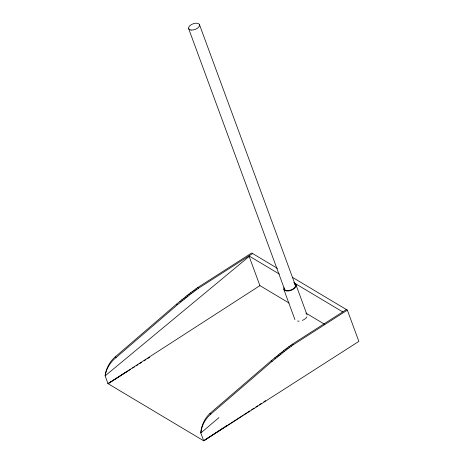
<?xml version="1.0" encoding="UTF-8"?>
<svg xmlns="http://www.w3.org/2000/svg" width="464" height="464" viewBox="0 0 464 464"><rect width="100%" height="100%" fill="white"/><g stroke="black" fill="none" stroke-linecap="round" stroke-linejoin="round"><path stroke-width="0.7" d="M292.378 277.292L347.35 310.126L358.858 341.388L203.684 440.8L108.019 383.664L105.142 375.852A23.815 18.705 -59.2 0 1 115.171 356.938L176.523 304.152L190.46 292.883L197.623 287.628L251.685 252.99L277.478 268.395M249.301 256.331L105.142 375.852A23.89 18.618 -51.5 0 1 116.128 357.506L177.48 304.72L191.417 293.457L198.58 288.202L252.642 253.564M242.544 415.605L203.684 440.8L200.813 432.982A23.89 18.775 -66.9 0 1 209.879 413.499L271.237 360.714L285.174 349.444L292.332 344.189L346.399 309.552M219.008 417.554L200.813 432.982A23.815 18.705 -59.2 0 1 210.836 414.068L272.194 361.282L286.131 350.018L293.289 344.764L347.35 310.126M203.684 440.8L222.969 428.057M224.773 426.863L226.583 425.668M243.757 414.822L249.829 410.884M251.65 409.7L254.081 408.129M255.902 406.945L257.723 405.768M259.544 404.585L261.365 403.407M263.796 401.83L265.617 400.647M130.674 369.327L108.019 383.664L259.927 285.615L289.078 303.044M108.019 383.664L127.49 371.194M132.513 368.161L134.345 367.001M136.184 365.835L138.023 364.675M139.855 363.509L141.694 362.349M144.142 360.801L145.98 359.635M147.819 358.475L149.652 357.309M279.392 274.085L248.971 255.913L259.898 285.615M293.671 282.611L342.722 311.907M305.846 313.055L324.469 324.179M197.623 287.628L198.58 288.202M292.332 344.189L293.289 344.764M195.82 288.915L196.777 289.49M290.534 345.483L291.491 346.051M194.027 290.226L194.984 290.795M288.736 346.788L289.693 347.356M192.241 291.549L193.198 292.117M286.949 348.11L287.906 348.679M190.46 292.883L191.417 293.457M285.174 349.444L286.131 350.018M188.691 294.24L189.648 294.808M283.4 350.801L284.357 351.37M186.928 295.609L187.885 296.177M281.642 352.17L282.593 352.739M185.177 296.995L186.134 297.563M279.885 353.556L280.842 354.125M183.425 298.393L184.382 298.967M278.139 354.954L279.096 355.528M181.691 299.808L182.648 300.382M276.399 356.369L277.356 356.944M179.957 301.24L180.914 301.815M274.671 357.802L275.628 358.376M176.523 304.152L177.48 304.72M271.237 360.714L272.194 361.282M115.171 356.938L116.128 357.506M209.879 413.499L210.836 414.068M295.997 284.832L307.058 314.899M199.456 24.569L295.307 285.099M188.674 28.71L284.531 289.234M283.84 289.501L294.907 319.568M306.913 316.779A6.513 3.405 -20.2 0 1 304.32 319.377M303.85 319.65A6.513 3.405 -20.2 0 1 302.319 320.363M299.106 321.111A6.513 3.405 -20.2 0 1 297.633 321.094M294.512 283.579A6.513 3.405 -20.2 0 1 291.259 290.296A6.513 3.405 -20.2 0 1 283.985 287.622M294.82 284.449A5.777 3.016 -20.2 0 1 291.108 289.942A5.777 3.016 -20.2 0 1 284.409 288.446M191.093 30.067A5.777 3.016 -20.2 0 0 199.578 25.358A5.777 3.016 -20.2 0 0 191.522 24.493A5.777 3.016 -20.2 0 0 191.093 30.067"/></g></svg>
